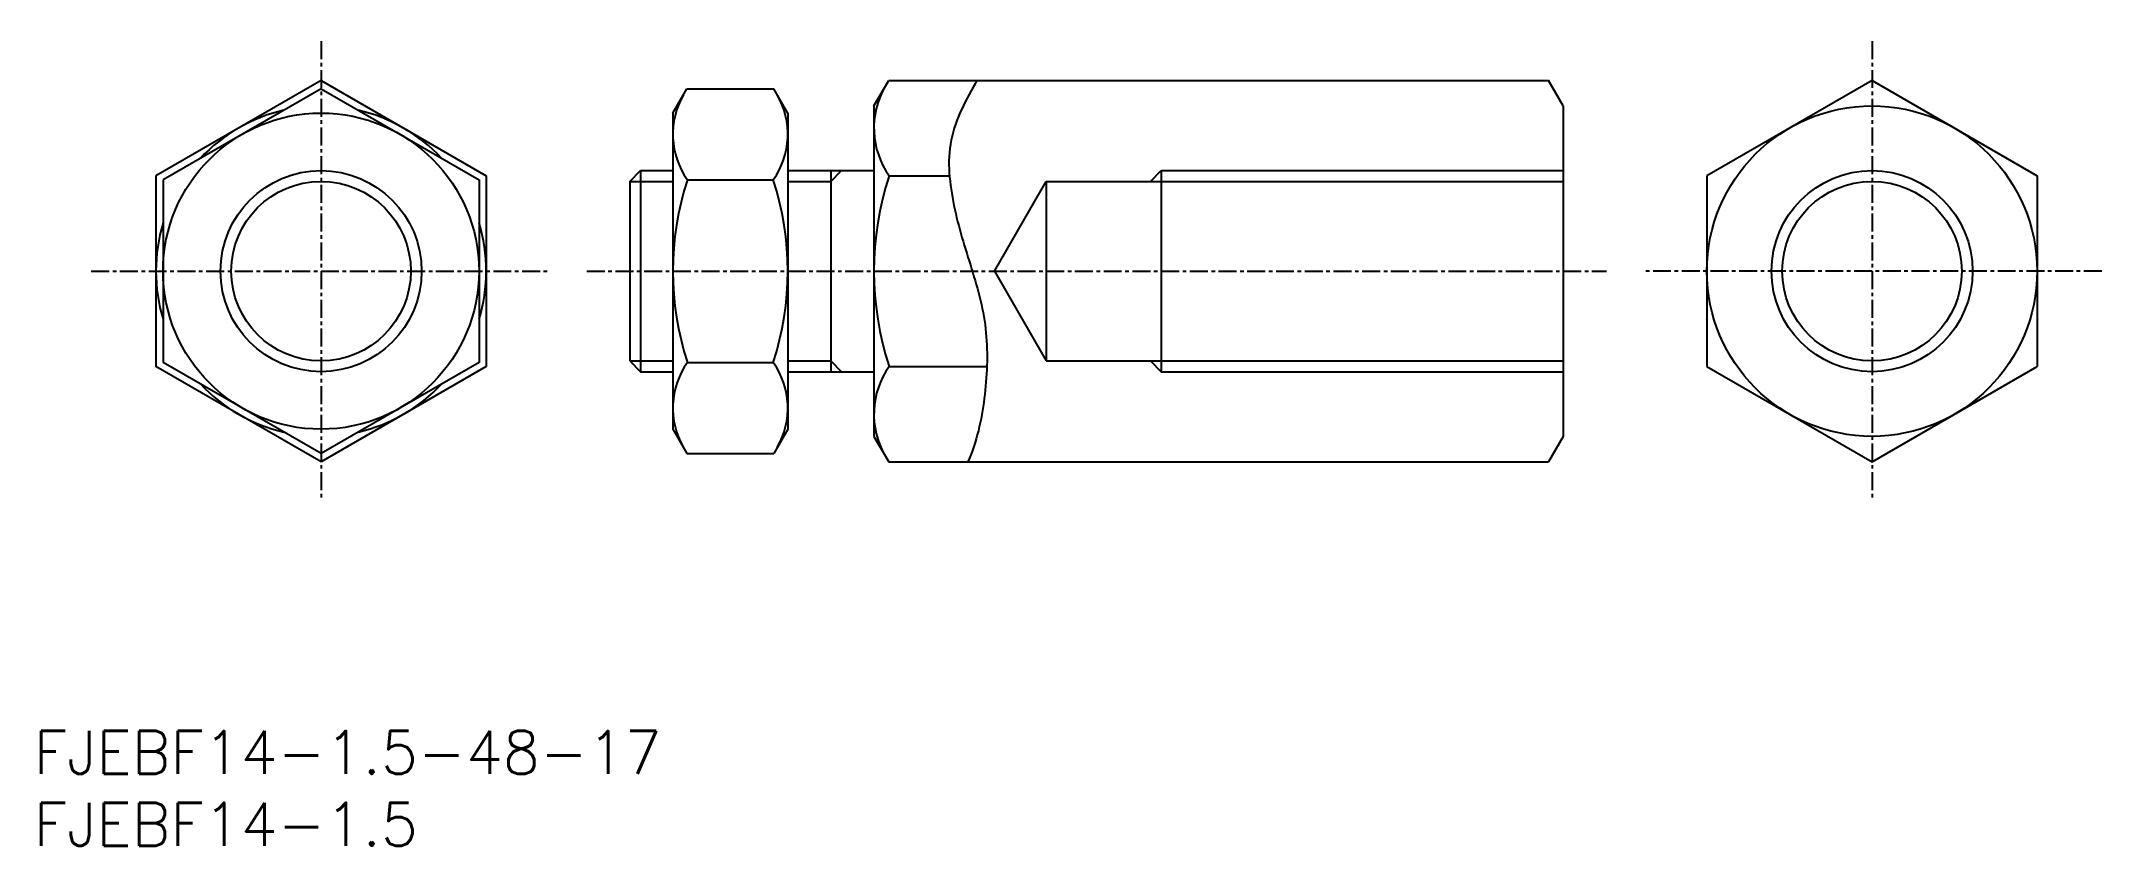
# Model space of a CAD drawing. Extents: x 1 to 144, y 0 to 56.
import ezdxf

# ---------------------------------------------------------------- set-up
doc = ezdxf.new("R2010")
doc.units = 0
doc.linetypes.add('CENTER', pattern=[2, 1.25, -0.25, 0.25, -0.25])
doc.layers.get('0').update_dxf_attribs({"linetype": 'CONTINUOUS'})
doc.layers.add('CENTER', color=1, linetype='CENTER')
doc.styles.get("Standard").update_dxf_attribs({"font": 'txt.shx'})

# ---------------------------------------------------------------- blocks, each defined once
blk = doc.blocks.new('*U28')
at = {"color": 7, "linetype": 'CONTINUOUS'}
blk.add_text('FJEBF14-1.5', height=3, dxfattribs=at).set_placement((0, 0))
blk = doc.blocks.new('*U29')
at = {"color": 7, "linetype": 'CONTINUOUS'}
blk.add_text('FJEBF14-1.5-48-17', height=3, dxfattribs=at).set_placement((0, 5))

msp = doc.modelspace()

# ---------------------------------------------------------------- linework, layer by layer
at = {"color": 7}
for p, q in [((20, 53.28), (8.5, 46.64)), ((20, 53.28), (31.5, 46.64)), ((58.5, 51.5), (59.53, 53.28)), ((59.53, 53.28), (105.47, 53.28)), ((106.5, 51.5), (105.47, 53.28)), ((128, 53.28), (116.5, 46.64)), ((128, 53.28), (139.5, 46.64)), ((20, 52.7), (9, 46.35)), ((20, 52.7), (31, 46.35)), ((44.5, 51), (45.48, 52.7)), ((45.48, 52.7), (51.52, 52.7)), ((52.5, 51), (51.52, 52.7)), ((44.5, 51), (44.5, 29)), ((52.5, 51), (52.5, 29)), ((58.5, 51.5), (58.5, 28.5)), ((106.5, 51.5), (106.5, 28.5)), ((8.5, 46.64), (8.5, 33.36)), ((9, 46.35), (9, 33.65)), ((31, 46.35), (31, 33.65)), ((31.5, 46.64), (31.5, 33.36)), ((41.5, 46.25), (42.25, 47)), ((41.5, 46.25), (41.5, 33.75)), ((42.25, 47), (42.25, 33)), ((42.25, 47), (44.5, 47)), ((45.51, 46.35), (51.49, 46.35)), ((52.5, 47), (58.5, 47)), ((55.5, 47), (55.5, 33)), ((59.56, 46.64), (63.76, 46.64)), ((66.89, 40), (70.5, 46.25)), ((70.5, 46.25), (70.5, 33.75)), ((70.5, 46.25), (106.5, 46.25)), ((78.5, 47), (78.5, 33)), ((116.5, 46.64), (116.5, 33.36)), ((139.5, 46.64), (139.5, 33.36)), ((66.89, 40), (70.5, 33.75)), ((20, 26.72), (8.5, 33.36)), ((20, 27.3), (9, 33.65)), ((31, 33.65), (20, 27.3)), ((31.5, 33.36), (20, 26.72)), ((41.5, 33.75), (42.25, 33)), ((45.51, 33.65), (51.49, 33.65)), ((59.56, 33.36), (66.36, 33.36)), ((70.5, 33.75), (106.5, 33.75)), ((116.5, 33.36), (128, 26.72)), ((128, 26.72), (139.5, 33.36)), ((42.25, 33), (44.5, 33)), ((52.5, 33), (58.5, 33)), ((44.5, 29), (45.48, 27.3)), ((52.5, 29), (51.52, 27.3)), ((45.48, 27.3), (51.52, 27.3)), ((58.5, 28.5), (59.53, 26.72)), ((106.5, 28.5), (105.47, 26.72)), ((59.53, 26.72), (105.47, 26.72))]:
    msp.add_line(p, q, dxfattribs=at)
at = {"color": 3}
for p, q in [((41.5, 46.25), (44.5, 46.25)), ((52.5, 46.25), (55.5, 46.25)), ((55.5, 46.25), (56.25, 47)), ((77.75, 46.25), (78.5, 47)), ((78.5, 47), (106.5, 47)), ((41.5, 33.75), (44.5, 33.75)), ((52.5, 33.75), (55.5, 33.75)), ((55.5, 33.75), (56.25, 33)), ((77.75, 33.75), (78.5, 33)), ((78.5, 33), (106.5, 33))]:
    msp.add_line(p, q, dxfattribs=at)
for p, q in [((58.5, 45.75), (58.5, 45.75)), ((58.5, 40), (58.5, 40))]:
    msp.add_line(p, q)
msp.add_lwpolyline([(65.71, 53.28, 0.038122), (64.61, 51.28, 0.056752), (63.88, 49.11, 0.06751), (63.75, 46.84, 0.0343), (64.07, 44.57, 0.01879), (64.63, 42.35, 0.004539), (65.3, 40.16, -0.015359), (65.92, 37.96, -0.03605), (66.3, 35.71, -0.032073), (66.37, 33.42, -0.02243), (66.18, 31.14, -0.030113), (65.77, 28.89, -0.037001), (65.05, 26.72)], format="xyb", dxfattribs=at)
at = {"color": 7}
for centre, radius in [((20, 40), 11), ((20, 40), 7), ((128, 40), 6.25)]:
    msp.add_circle(centre, radius, dxfattribs=at)
msp.add_circle((128, 40), 11.5)
at = {"color": 3}
for centre, radius in [((20, 40), 6.25), ((128, 40), 7)]:
    msp.add_circle(centre, radius, dxfattribs=at)
at = {"color": 7}
for centre, radius, start, end in [((50, 49.53), 5.5, 150, 215.2644), ((47, 49.53), 5.5, 324.7356, 30), ((64.25, 49.96), 5.75, 150, 215.2644), ((20, 40), 11.5, 103.0426, 136.9574), ((20, 40), 11.5, 43.0426, 76.9574), ((64.99, 40), 20.49, 161.9403, 198.0597), ((32.01, 40), 20.49, 341.9403, 18.0597), ((79.92, 40), 21.42, 161.9403, 198.0597), ((20, 40), 11.5, 163.0426, 196.9574), ((20, 40), 11.5, 343.0426, 16.9574), ((50, 30.47), 5.5, 144.7356, 210), ((47, 30.47), 5.5, 330, 35.2644), ((64.25, 30.04), 5.75, 144.7356, 210), ((20, 40), 11.5, 223.0426, 256.9574), ((20, 40), 11.5, 283.0426, 316.9574)]:
    msp.add_arc(centre, radius, start, end, dxfattribs=at)
at = {"layer": 'CENTER', "color": 1, "linetype": 'CENTER'}
for p, q in [((20, 56), (20, 24)), ((128, 56), (128, 24)), ((4, 40), (36, 40)), ((38.5, 40), (109.5, 40)), ((144, 40), (112, 40))]:
    msp.add_line(p, q, dxfattribs=at)

# ---------------------------------------------------------------- block references
at = {"color": 7, "linetype": 'CONTINUOUS'}
for name in ['*U29', '*U28']:
    msp.add_blockref(name, (0, 0), dxfattribs=at)

doc.saveas('drawing.dxf')
